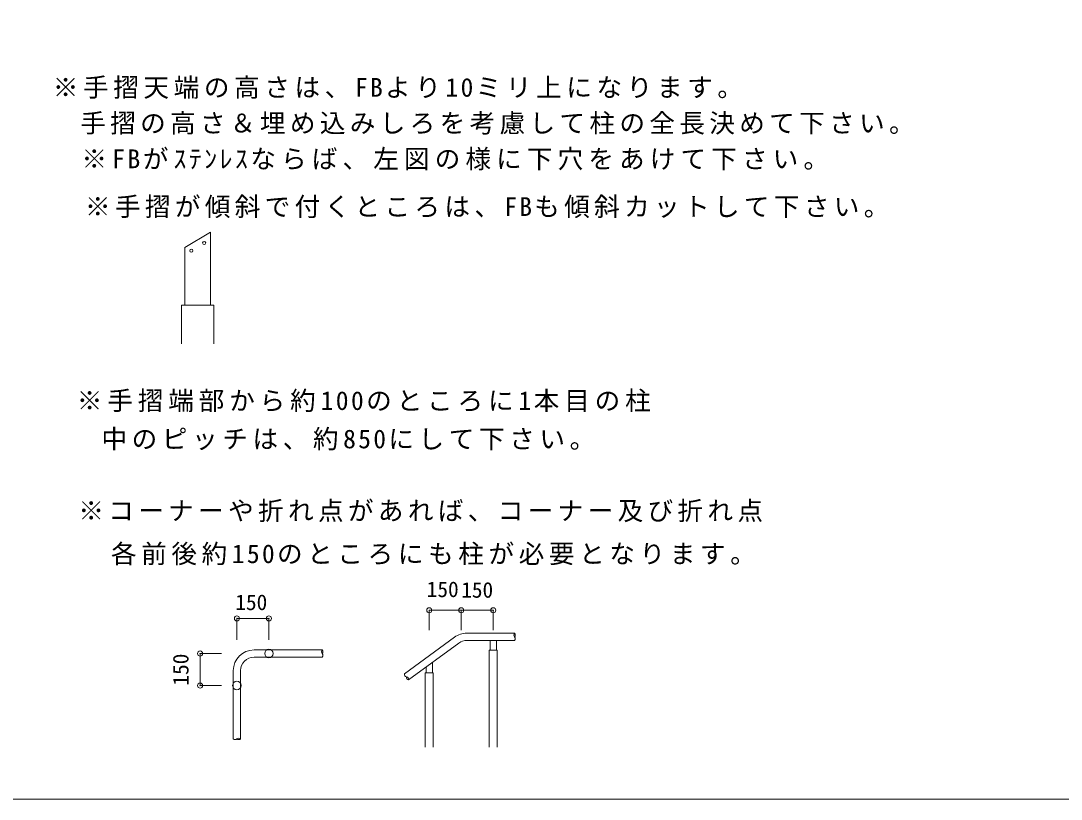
# Model space of a CAD drawing. Units: millimetres, scale not verified. Extents: x -3793 to 1974, y -1367 to 1367.
# Drawn here: x -1035 to 184, y -1367 to -455 of the extents above; entities that cross this region are included whole.
import ezdxf
from ezdxf.enums import TextEntityAlignment as Align

# ---------------------------------------------------------------- set-up
doc = ezdxf.new("R2010")
doc.units = ezdxf.units.MM
doc.header["$LTSCALE"] = 10
doc.header["$PDMODE"] = 32
doc.header["$PDSIZE"] = 6
doc.layers.add('0-F_外枠', color=7, linetype='Continuous', lineweight=18)
doc.styles.add('ＭＳ ゴシック', font='')
doc.styles.get('ＭＳ ゴシック').set_extended_font_data('MS Gothic')

msp = doc.modelspace()

# ---------------------------------------------------------------- linework, layer by layer
at = {"layer": '0-F_外枠', "color": 3, "lineweight": 9}
for p, q in [((-842.58, -720.98), (-812.58, -702.75)), ((-812.58, -788.27), (-812.58, -702.75)), ((-842.58, -788.27), (-842.58, -720.98)), ((-808.58, -788.27), (-846.58, -788.27)), ((-846.58, -788.27), (-846.58, -833.6)), ((-808.58, -788.27), (-808.58, -833.6)), ((-556.37, -1145.7), (-518.87, -1145.7)), ((-556.37, -1145.7), (-556.37, -1169.18)), ((-518.87, -1145.7), (-481.37, -1145.7)), ((-518.87, -1145.7), (-518.87, -1169.18)), ((-481.37, -1145.7), (-481.37, -1169.18)), ((-481.37, -1145.7), (-481.37, -1169.18)), ((-781.65, -1155.23), (-744.15, -1155.23)), ((-781.65, -1155.23), (-781.65, -1180.26)), ((-744.15, -1155.23), (-744.15, -1180.26)), ((-556.37, -1146.2), (-556.37, -1169.18)), ((-518.87, -1146.2), (-518.87, -1169.18)), ((-526.65, -1177.29), (-585.53, -1220.31)), ((-512.35, -1172.61), (-456.37, -1172.61)), ((-512.35, -1181.11), (-456.37, -1181.11)), ((-761.65, -1192.16), (-681.65, -1192.16)), ((-694.4, -1192.16), (-682.71, -1192.16)), ((-521.64, -1184.15), (-580.52, -1227.17)), ((-824.85, -1233.91), (-824.85, -1196.41)), ((-824.85, -1196.41), (-799.63, -1196.41)), ((-761.65, -1200.66), (-681.65, -1200.66)), ((-694.4, -1200.66), (-682.71, -1200.66)), ((-785.9, -1216.41), (-785.9, -1296.41)), ((-777.4, -1216.41), (-777.4, -1296.41)), ((-824.85, -1233.91), (-799.63, -1233.91))]:
    msp.add_line(p, q, dxfattribs=at)
at = {"layer": '0-F_外枠'}
for p, q in [((-485.12, -1181.11), (-485.12, -1192.61)), ((-477.62, -1181.11), (-477.62, -1192.61)), ((-486.12, -1192.61), (-476.62, -1192.61)), ((-486.12, -1192.61), (-486.12, -1306.14)), ((-476.62, -1192.61), (-476.62, -1306.14)), ((-560.12, -1212.27), (-560.12, -1219)), ((-552.62, -1206.79), (-552.62, -1219)), ((-561.12, -1219), (-551.62, -1219)), ((-561.12, -1219), (-561.12, -1306.14)), ((-551.62, -1219), (-551.62, -1306.14))]:
    msp.add_line(p, q, dxfattribs=at)
msp.add_lwpolyline([(-1974, -1366.99), (1973.99, -1366.99), (1973.99, 1367), (-1974, 1367)], close=True, dxfattribs=at)
at = {"layer": '0-F_外枠', "color": 3, "lineweight": 9}
for centre, radius in [((-820.08, -715.5), 1.85), ((-835.08, -724.62), 1.85), ((-744.15, -1196.41), 5), ((-781.65, -1233.91), 5)]:
    msp.add_circle(centre, radius, dxfattribs=at)
for centre, radius, start, end in [((-512.35, -1196.86), 24.25, 90, 126.15819), ((-512.35, -1196.86), 15.75, 90, 126.15819), ((-454, -1174.74), 3.19, 138.18999, 221.81), ((-458.75, -1174.74), 3.19, 318.18999, 41.81), ((-458.75, -1178.99), 3.19, 318.18999, 41.81), ((-761.65, -1216.41), 24.25, 90, 180), ((-679.27, -1194.28), 3.19, 138.18999, 221.81), ((-684.03, -1194.28), 3.19, 318.18999, 41.81), ((-761.65, -1216.41), 15.75, 90, 180), ((-684.03, -1198.53), 3.19, 318.18999, 41.81), ((-582.36, -1220.63), 3.19, 174.34818, 257.96819), ((-579.85, -1224.06), 3.19, 174.34818, 257.96819), ((-583.69, -1226.86), 3.19, 354.34818, 77.96819), ((-783.78, -1294.03), 3.19, 228.18999, 311.81), ((-779.53, -1298.78), 3.19, 48.18999, 131.81), ((-779.53, -1294.03), 3.19, 228.18999, 311.81)]:
    msp.add_arc(centre, radius, start, end, dxfattribs=at)
at = {"layer": '0-F_外枠', "color": 3}
for p in [(-556.37, -1145.7), (-518.87, -1145.7), (-481.37, -1145.7), (-781.65, -1155.23), (-744.15, -1155.23), (-824.85, -1196.41), (-824.85, -1233.91)]:
    msp.add_point(p, dxfattribs=at)

# ---------------------------------------------------------------- texts
at = {"layer": '0-F_外枠', "color": 2, "style": 'ＭＳ ゴシック'}
for p in [(-559.28, -1135.81), (-518.87, -1136.53), (-783.54, -1151.01)]:
    msp.add_text('150', height=18.33, dxfattribs=at).set_placement(p, align=Align.BOTTOM_LEFT)
msp.add_text('150', height=18.33, rotation=90, dxfattribs=at).set_placement((-832.89, -1233.91), align=Align.BOTTOM_LEFT)
at = {"layer": '0-F_外枠', "color": 2, "char_height": 21.99, "attachment_point": 7, "style": 'ＭＳ ゴシック'}
for s, insert in [('\\T1.18;※手摺天端の高さは、FBより10ミリ上になります。', (-997.34, -546.73)), ('\\T1.17;手摺の高さ＆埋め込みしろを考慮して柱の全長決めて下さい。', (-965.24, -588.59)), ('\\T1.2;※FBがｽﾃﾝﾚｽならば、左図の様に下穴をあけて下さい。', (-963.79, -630.45)), ('\\T1.17;※手摺が傾斜で付くところは、FBも傾斜カットして下さい。', (-959.7, -686.44)), ('\\T1.19;※手摺端部から約100のところに1本目の柱', (-969.2, -913.63)), ('\\T1.18;中のピッチは、約850にして下さい。', (-940.4, -958.49)), ('\\T1.17;※コーナーや折れ点があれば、コーナー及び折れ点', (-967.44, -1042.55)), ('\\T1.18;各前後約150のところにも柱が必要となります。', (-929.23, -1093.04))]:
    msp.add_mtext(s, dxfattribs=dict(at, insert=insert))

doc.saveas('drawing.dxf')
